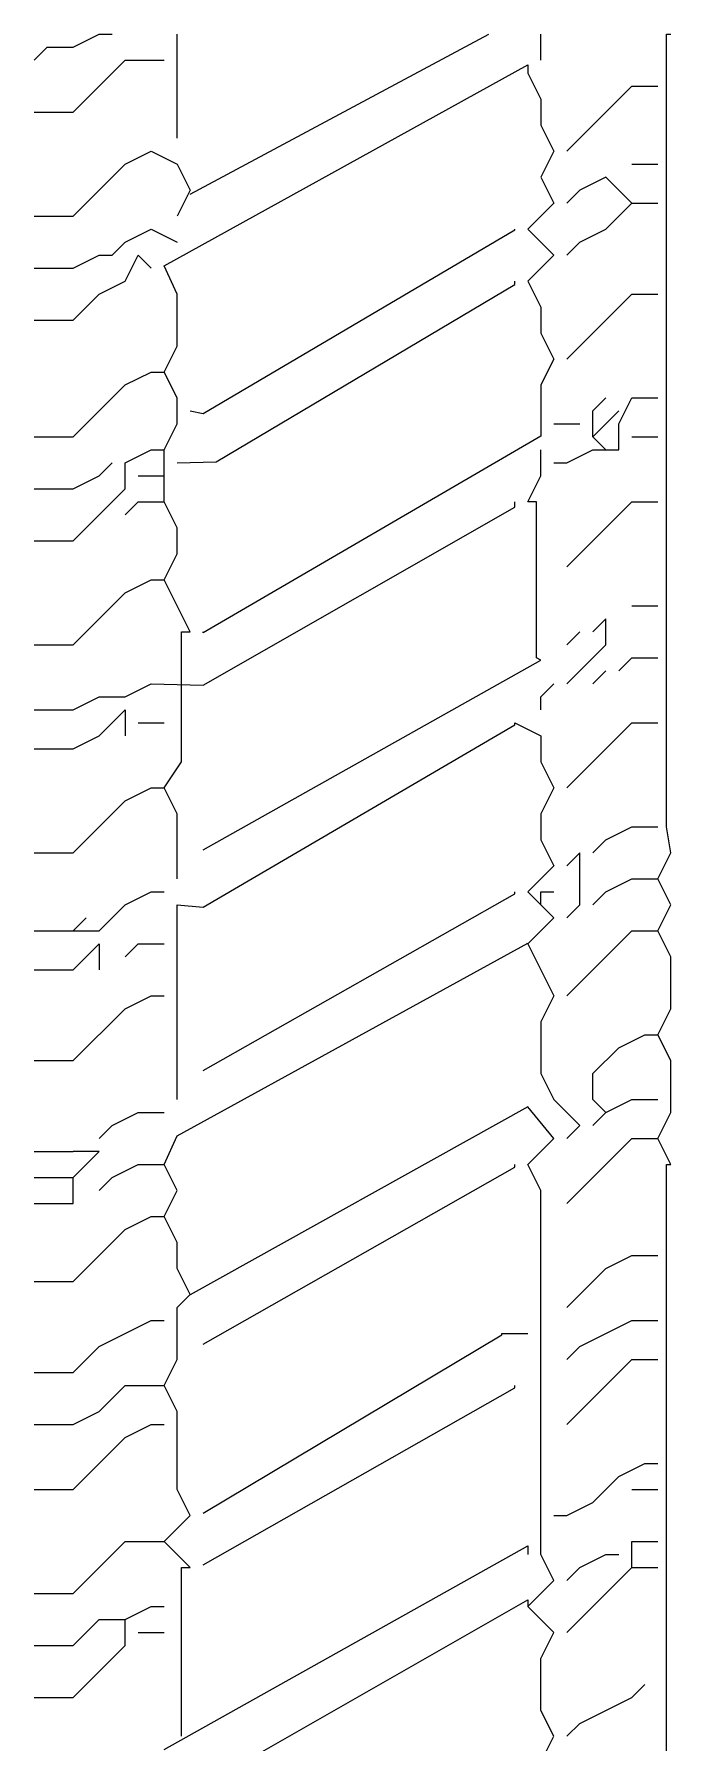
# Model space of a CAD drawing. Header units: millimetres. Extents: x -194958 to 83200, y -72620 to 64568.
# Drawn here: x 50834.64 to 50842.34, y 24666.25 to 24686.93 of the extents above; entities that cross this region are included whole.
import ezdxf

# ---------------------------------------------------------------- set-up
doc = ezdxf.new("R2010")
doc.units = ezdxf.units.MM
doc.header["$LTSCALE"] = 200
doc.layers.add('VL-TEST-DRAIN VALVE', color=7, linetype='Continuous', lineweight=20)

# ---------------------------------------------------------------- blocks, each defined once
blk = doc.blocks.new('A$Cab73a533')
at = {"color": 7}
for p, q in [((-52.04561084019952, 49.05732272777095, 0.0055527750848013), (-38.23625084018568, 49.05732272777095, 0.0055527750848013)), ((-38.23625084018568, 49.05732272777095, 0.0055527750848013), (-38.23625084018568, 49.08556272777059, 0.0055527750848013)), ((-38.23625084018568, 49.08556272777059, 0.0055527750848013), (-38.06681084027514, 49.00084272775712, 0.0055527750848013)), ((-38.06681084027514, 49.00084272775712, 0.0055527750848013), (-37.89737084018998, 49.08556272777059, 0.0055527750848013)), ((-37.89737084018998, 49.08556272777059, 0.0055527750848013), (-37.55849084019428, 49.08556272777059, 0.0055527750848013)), ((-37.55849084019428, 49.08556272777059, 0.0055527750848013), (-37.38905084028374, 49.00084272775712, 0.0055527750848013)), ((-37.38905084028374, 49.00084272775712, 0.0055527750848013), (-37.21961084019858, 49.08556272777059, 0.0055527750848013)), ((-37.21961084019858, 49.08556272777059, 0.0055527750848013), (-36.8807308403193, 49.08556272777059, 0.0055527750848013)), ((-36.8807308403193, 49.08556272777059, 0.0055527750848013), (-36.71129084017593, 49.00084272775712, 0.0055527750848013)), ((-36.71129084017593, 49.00084272775712, 0.0055527750848013), (-36.5418508403236, 49.08556272777059, 0.0055527750848013)), ((-36.5418508403236, 49.08556272777059, 0.0055527750848013), (-36.37241084018024, 49.00084272775712, 0.0055527750848013)), ((-36.37241084018024, 49.00084272775712, 0.0055527750848013), (-36.20297084015328, 49.08556272777059, 0.0055527750848013)), ((-36.20297084015328, 49.08556272777059, 0.0055527750848013), (-36.03353084018454, 49.05732272777095, 0.0055527750848013)), ((-36.03353084018454, 49.05732272777095, 0.0055527750848013), (-30.86561084032292, 49.05732272777095, 0.0055527750848013)), ((-30.86561084032292, 49.05732272777095, 0.0055527750848013), (-30.86561084032292, 49.08556272777059, 0.0055527750848013)), ((-41.70977084018523, 48.83140272775563, 0.0055527750848013), (-41.62505084020086, 48.91612272775819, 0.0055527750848013)), ((-40.86257084016688, 48.83140272775563, 0.0055527750848013), (-40.86257084016688, 49.00084272775712, 0.0055527750848013)), ((-40.69313084031455, 48.83140272775563, 0.0055527750848013), (-40.69313084031455, 49.00084272775712, 0.0055527750848013)), ((-40.35425084031885, 48.83140272775563, 0.0055527750848013), (-40.35425084031885, 49.00084272775712, 0.0055527750848013)), ((-40.26953084027627, 48.74668272777126, 0.0055527750848013), (-40.18481084017549, 48.91612272775819, 0.0055527750848013)), ((-40.18481084017549, 48.91612272775819, 0.0055527750848013), (-40.18481084017549, 49.00084272775712, 0.0055527750848013)), ((-39.50705084018409, 48.83140272775563, 0.0055527750848013), (-39.50705084018409, 49.00084272775712, 0.0055527750848013)), ((-39.25289084017277, 48.83140272775563, 0.0055527750848013), (-39.25289084017277, 49.00084272775712, 0.0055527750848013)), ((-38.8292908401927, 48.83140272775563, 0.0055527750848013), (-38.8292908401927, 49.00084272775712, 0.0055527750848013)), ((-38.06681084027514, 48.83140272775563, 0.0055527750848013), (-38.06681084027514, 49.00084272775712, 0.0055527750848013)), ((-37.81265084020561, 48.83140272775563, 0.0055527750848013), (-37.81265084020561, 49.00084272775712, 0.0055527750848013)), ((-37.47377084032632, 48.74668272777126, 0.0055527750848013), (-37.38905084028374, 48.91612272775819, 0.0055527750848013)), ((-37.38905084028374, 48.91612272775819, 0.0055527750848013), (-37.38905084028374, 49.00084272775712, 0.0055527750848013)), ((-36.71129084017593, 48.83140272775563, 0.0055527750848013), (-36.71129084017593, 49.00084272775712, 0.0055527750848013)), ((-36.37241084018024, 48.83140272775563, 0.0055527750848013), (-36.37241084018024, 49.00084272775712, 0.0055527750848013)), ((-36.03353084018454, 48.83140272775563, 0.0055527750848013), (-36.03353084018454, 49.00084272775712, 0.0055527750848013)), ((-35.35577084019314, 48.83140272775563, 0.0055527750848013), (-35.35577084019314, 49.00084272775712, 0.0055527750848013)), ((-34.93217084015487, 48.83140272775563, 0.0055527750848013), (-34.93217084015487, 49.00084272775712, 0.0055527750848013)), ((-34.59329084015917, 48.83140272775563, 0.0055527750848013), (-34.59329084015917, 49.00084272775712, 0.0055527750848013)), ((-33.91553084028419, 48.83140272775563, 0.0055527750848013), (-33.91553084028419, 49.00084272775712, 0.0055527750848013)), ((-33.49193084018771, 48.83140272775563, 0.0055527750848013), (-33.49193084018771, 49.00084272775712, 0.0055527750848013)), ((-33.23777084017638, 48.83140272775563, 0.0055527750848013), (-33.23777084017638, 49.00084272775712, 0.0055527750848013)), ((-32.56001084018499, 48.83140272775563, 0.0055527750848013), (-32.56001084018499, 49.00084272775712, 0.0055527750848013)), ((-31.96697084017796, 48.83140272775563, 0.0055527750848013), (-31.96697084017796, 49.00084272775712, 0.0055527750848013)), ((-31.71281084028305, 48.83140272775563, 0.0055527750848013), (-31.71281084028305, 49.00084272775712, 0.0055527750848013)), ((-31.2044908402022, 48.83140272775563, 0.0055527750848013), (-31.2044908402022, 49.00084272775712, 0.0055527750848013)), ((-41.87921084027039, 48.49252272777085, 0.0055527750848013), (-41.70977084018523, 48.83140272775563, 0.0055527750848013)), ((-41.28617084032157, 48.40780272777192, 0.0055527750848013), (-40.86257084016688, 48.83140272775563, 0.0055527750848013)), ((-40.86257084016688, 48.83140272775563, 0.0055527750848013), (-40.69313084031455, 48.83140272775563, 0.0055527750848013)), ((-39.93065084016416, 48.40780272777192, 0.0055527750848013), (-39.50705084018409, 48.83140272775563, 0.0055527750848013)), ((-39.42233084019972, 48.49252272777085, 0.0055527750848013), (-39.25289084017277, 48.83140272775563, 0.0055527750848013)), ((-38.91401084017707, 48.66196272777233, 0.0055527750848013), (-38.8292908401927, 48.83140272775563, 0.0055527750848013)), ((-38.49041084031342, 48.40780272777192, 0.0055527750848013), (-38.06681084027514, 48.83140272775563, 0.0055527750848013)), ((-37.89737084018998, 48.66196272777233, 0.0055527750848013), (-37.81265084020561, 48.83140272775563, 0.0055527750848013)), ((-37.134890840156, 48.40780272777192, 0.0055527750848013), (-36.71129084017593, 48.83140272775563, 0.0055527750848013)), ((-36.45713084016461, 48.66196272777233, 0.0055527750848013), (-36.37241084018024, 48.83140272775563, 0.0055527750848013)), ((-36.11825084028533, 48.66196272777233, 0.0055527750848013), (-36.03353084018454, 48.83140272775563, 0.0055527750848013)), ((-35.77937084017321, 48.40780272777192, 0.0055527750848013), (-35.35577084019314, 48.83140272775563, 0.0055527750848013)), ((-35.01689084019745, 48.74668272777126, 0.0055527750848013), (-34.93217084015487, 48.83140272775563, 0.0055527750848013)), ((-34.33913084032247, 48.40780272777192, 0.0055527750848013), (-33.91553084028419, 48.83140272775563, 0.0055527750848013)), ((-33.40721084020333, 48.74668272777126, 0.0055527750848013), (-33.23777084017638, 48.83140272775563, 0.0055527750848013)), ((-32.98361084028147, 48.40780272777192, 0.0055527750848013), (-32.56001084018499, 48.83140272775563, 0.0055527750848013)), ((-32.13641084032133, 48.66196272777233, 0.0055527750848013), (-31.96697084017796, 48.83140272775563, 0.0055527750848013)), ((-31.96697084017796, 48.83140272775563, 0.0055527750848013), (-31.79753084020922, 48.66196272777233, 0.0055527750848013)), ((-31.62809084018227, 48.40780272777192, 0.0055527750848013), (-31.2044908402022, 48.83140272775563, 0.0055527750848013)), ((-40.77785084018251, 48.66196272777233, 0.0055527750848013), (-40.77785084018251, 48.74668272777126, 0.0055527750848013)), ((-40.43897084018681, 48.57724272775886, 0.0055527750848013), (-40.26953084027627, 48.74668272777126, 0.0055527750848013)), ((-37.64321084017865, 48.57724272775886, 0.0055527750848013), (-37.47377084032632, 48.74668272777126, 0.0055527750848013)), ((-33.57665084017208, 48.57724272775886, 0.0055527750848013), (-33.57665084017208, 48.74668272777126, 0.0055527750848013)), ((-33.57665084017208, 48.74668272777126, 0.0055527750848013), (-33.40721084020333, 48.74668272777126, 0.0055527750848013)), ((-33.49193084018771, 48.57724272775886, 0.0055527750848013), (-33.32249084016075, 48.74668272777126, 0.0055527750848013)), ((-40.86257084016688, 48.49252272777085, 0.0055527750848013), (-40.77785084018251, 48.66196272777233, 0.0055527750848013)), ((-40.52369084017118, 48.40780272777192, 0.0055527750848013), (-40.43897084018681, 48.57724272775886, 0.0055527750848013)), ((-39.1681708401884, 48.40780272777192, 0.0055527750848013), (-38.91401084017707, 48.66196272777233, 0.0055527750848013)), ((-37.98209084017435, 48.57724272775886, 0.0055527750848013), (-37.89737084018998, 48.66196272777233, 0.0055527750848013)), ((-37.89737084018998, 48.66196272777233, 0.0055527750848013), (-37.81265084020561, 48.57724272775886, 0.0055527750848013)), ((-37.81265084020561, 48.57724272775886, 0.0055527750848013), (-37.64321084017865, 48.57724272775886, 0.0055527750848013)), ((-36.5418508403236, 48.57724272775886, 0.0055527750848013), (-36.45713084016461, 48.66196272777233, 0.0055527750848013)), ((-36.20297084015328, 48.57724272775886, 0.0055527750848013), (-36.11825084028533, 48.66196272777233, 0.0055527750848013)), ((-35.10161084018182, 48.40780272777192, 0.0055527750848013), (-34.84745084028691, 48.66196272777233, 0.0055527750848013)), ((-35.10161084018182, 48.57724272775886, 0.0055527750848013), (-35.01689084019745, 48.66196272777233, 0.0055527750848013)), ((-34.84745084028691, 48.66196272777233, 0.0055527750848013), (-34.67801084031817, 48.66196272777233, 0.0055527750848013)), ((-34.67801084031817, 48.66196272777233, 0.0055527750848013), (-34.76273084018612, 48.57724272775886, 0.0055527750848013)), ((-33.66137084027287, 48.40780272777192, 0.0055527750848013), (-33.57665084017208, 48.57724272775886, 0.0055527750848013)), ((-33.57665084017208, 48.66196272777233, 0.0055527750848013), (-33.49193084018771, 48.57724272775886, 0.0055527750848013)), ((-33.49193084018771, 48.57724272775886, 0.0055527750848013), (-33.32249084016075, 48.57724272775886, 0.0055527750848013)), ((-33.32249084016075, 48.57724272775886, 0.0055527750848013), (-33.23777084017638, 48.66196272777233, 0.0055527750848013)), ((-32.22113084018929, 48.49252272777085, 0.0055527750848013), (-32.13641084032133, 48.66196272777233, 0.0055527750848013)), ((-31.79753084020922, 48.66196272777233, 0.0055527750848013), (-31.88225084019359, 48.49252272777085, 0.0055527750848013)), ((-41.96393084019655, 48.40780272777192, 0.0055527750848013), (-41.87921084027039, 48.49252272777085, 0.0055527750848013)), ((-40.94729084032588, 48.40780272777192, 0.0055527750848013), (-40.86257084016688, 48.49252272777085, 0.0055527750848013)), ((-39.50705084018409, 48.40780272777192, 0.0055527750848013), (-39.42233084019972, 48.49252272777085, 0.0055527750848013)), ((-37.98209084017435, 48.49252272777085, 0.0055527750848013), (-38.06681084027514, 48.40780272777192, 0.0055527750848013)), ((-37.81265084020561, 48.323082727773, 0.0055527750848013), (-37.98209084017435, 48.49252272777085, 0.0055527750848013)), ((-36.62657084019156, 48.40780272777192, 0.0055527750848013), (-36.5418508403236, 48.49252272777085, 0.0055527750848013)), ((-36.5418508403236, 48.49252272777085, 0.0055527750848013), (-36.20297084015328, 48.49252272777085, 0.0055527750848013)), ((-36.20297084015328, 48.49252272777085, 0.0055527750848013), (-36.28769084031228, 48.40780272777192, 0.0055527750848013)), ((-34.84745084028691, 48.40780272777192, 0.0055527750848013), (-34.76273084018612, 48.49252272777085, 0.0055527750848013)), ((-33.40721084020333, 48.323082727773, 0.0055527750848013), (-33.40721084020333, 48.49252272777085, 0.0055527750848013)), ((-32.30585084017366, 48.40780272777192, 0.0055527750848013), (-32.22113084018929, 48.49252272777085, 0.0055527750848013)), ((-31.88225084019359, 48.49252272777085, 0.0055527750848013), (-31.96697084017796, 48.40780272777192, 0.0055527750848013)), ((-40.52369084017118, 48.323082727773, 0.0055527750848013), (-40.52369084017118, 48.40780272777192, 0.0055527750848013)), ((-33.66137084027287, 48.323082727773, 0.0055527750848013), (-33.66137084027287, 48.40780272777192, 0.0055527750848013)), ((-42.1333708401653, 48.23836272775588, 0.0055527750848013), (-41.96393084019655, 48.323082727773, 0.0055527750848013)), ((-41.96393084019655, 48.323082727773, 0.0055527750848013), (-41.79449084028602, 48.23836272775588, 0.0055527750848013)), ((-41.4556108401739, 48.23836272775588, 0.0055527750848013), (-41.28617084032157, 48.323082727773, 0.0055527750848013)), ((-41.28617084032157, 48.323082727773, 0.0055527750848013), (-41.11673084017821, 48.15364272777151, 0.0055527750848013)), ((-41.11673084017821, 48.15364272777151, 0.0055527750848013), (-40.94729084032588, 48.323082727773, 0.0055527750848013)), ((-40.94729084032588, 48.323082727773, 0.0055527750848013), (-40.77785084018251, 48.23836272775588, 0.0055527750848013)), ((-38.23625084018568, 48.15364272777151, 0.0055527750848013), (-38.06681084027514, 48.323082727773, 0.0055527750848013)), ((-38.06681084027514, 48.323082727773, 0.0055527750848013), (-37.85896444017999, 48.15364272777151, 0.0055527750848013)), ((-37.64321084017865, 48.23836272775588, 0.0055527750848013), (-37.81265084020561, 48.323082727773, 0.0055527750848013)), ((-37.134890840156, 48.323082727773, 0.0055527750848013), (-37.30433084018296, 48.23836272775588, 0.0055527750848013)), ((-36.79601084016031, 48.15364272777151, 0.0055527750848013), (-37.134890840156, 48.323082727773, 0.0055527750848013)), ((-36.62657084019156, 48.323082727773, 0.0055527750848013), (-36.79601084016031, 48.15364272777151, 0.0055527750848013)), ((-36.45713084016461, 48.15364272777151, 0.0055527750848013), (-36.62657084019156, 48.323082727773, 0.0055527750848013)), ((-36.28769084031228, 48.323082727773, 0.0055527750848013), (-36.45713084016461, 48.15364272777151, 0.0055527750848013)), ((-36.45713084016461, 48.23836272775588, 0.0055527750848013), (-36.45713084016461, 48.323082727773, 0.0055527750848013)), ((-36.11825084028533, 48.23836272775588, 0.0055527750848013), (-36.28769084031228, 48.323082727773, 0.0055527750848013)), ((-35.77937084017321, 48.323082727773, 0.0055527750848013), (-35.94881084031658, 48.23836272775588, 0.0055527750848013)), ((-35.60993084020447, 48.23836272775588, 0.0055527750848013), (-35.77937084017321, 48.323082727773, 0.0055527750848013)), ((-35.18633084028261, 48.23836272775588, 0.0055527750848013), (-35.10161084018182, 48.323082727773, 0.0055527750848013)), ((-32.98361084028147, 48.323082727773, 0.0055527750848013), (-33.15305084019201, 48.23836272775588, 0.0055527750848013)), ((-32.81417084019631, 48.23836272775588, 0.0055527750848013), (-32.98361084028147, 48.323082727773, 0.0055527750848013)), ((-32.30585084017366, 48.323082727773, 0.0055527750848013), (-32.47529084031703, 48.15364272777151, 0.0055527750848013)), ((-32.13641084032133, 48.15364272777151, 0.0055527750848013), (-32.30585084017366, 48.323082727773, 0.0055527750848013)), ((-31.96697084017796, 48.323082727773, 0.0055527750848013), (-32.13641084032133, 48.15364272777151, 0.0055527750848013)), ((-31.79753084020922, 48.23836272775588, 0.0055527750848013), (-31.96697084017796, 48.323082727773, 0.0055527750848013)), ((-31.62809084018227, 48.323082727773, 0.0055527750848013), (-31.79753084020922, 48.23836272775588, 0.0055527750848013)), ((-31.45865084027173, 48.23836272775588, 0.0055527750848013), (-31.62809084018227, 48.323082727773, 0.0055527750848013)), ((-42.28271675197175, 46.03564272775839, 0.0055527750848013), (-41.07452192355413, 48.15364272777151, 0.0055527750848013)), ((-42.05025327438489, 45.78148272775798, 0.0055527750848013), (-40.72079024807317, 48.15364272777151, 0.0055527750848013)), ((-41.79449084028602, 48.23836272775588, 0.0055527750848013), (-41.4556108401739, 48.23836272775588, 0.0055527750848013)), ((-41.07452192355413, 48.15364272777151, 0.0055527750848013), (-41.11673084017821, 48.15364272777151, 0.0055527750848013)), ((-40.77785084018251, 48.23836272775588, 0.0055527750848013), (-38.40569084015442, 48.23836272775588, 0.0055527750848013)), ((-40.72079024807317, 48.15364272777151, 0.0055527750848013), (-40.77785084018251, 48.15364272777151, 0.0055527750848013)), ((-39.33761084015714, 47.98420272777003, 0.0055527750848013), (-39.33761084015714, 48.15364272777151, 0.0055527750848013)), ((-37.85896444017999, 48.15364272777151, 0.0055527750848013), (-39.08447774930391, 45.95092272777038, 0.0055527750848013)), ((-38.40569084015442, 48.23836272775588, 0.0055527750848013), (-38.23625084018568, 48.15364272777151, 0.0055527750848013)), ((-38.04947880958207, 45.8662027277569, 0.0055527750848013), (-36.79225987836253, 48.15364272777151, 0.0055527750848013)), ((-37.30433084018296, 48.23836272775588, 0.0055527750848013), (-37.64321084017865, 48.23836272775588, 0.0055527750848013)), ((-36.5418508403236, 48.23836272775588, 0.0055527750848013), (-36.45713084016461, 48.23836272775588, 0.0055527750848013)), ((-36.1847524503828, 46.03564272775839, 0.0055527750848013), (-34.94688914529979, 48.23836272775588, 0.0055527750848013)), ((-35.94881084031658, 48.23836272775588, 0.0055527750848013), (-36.11825084028533, 48.23836272775588, 0.0055527750848013)), ((-35.44049084017752, 48.23836272775588, 0.0055527750848013), (-35.60993084020447, 48.23836272775588, 0.0055527750848013)), ((-35.35577084019314, 48.06892272775804, 0.0055527750848013), (-35.44049084017752, 48.23836272775588, 0.0055527750848013)), ((-35.27105084032519, 48.23836272775588, 0.0055527750848013), (-35.18633084028261, 48.23836272775588, 0.0055527750848013)), ((-34.94688914529979, 48.23836272775588, 0.0055527750848013), (-34.93217084015487, 48.21012272775624, 0.0055527750848013)), ((-34.93217084015487, 48.21012272775624, 0.0055527750848013), (-33.91553084028419, 48.21012272775624, 0.0055527750848013)), ((-33.48600392660592, 48.23836272775588, 0.0055527750848013), (-34.76865775376791, 46.03564272775839, 0.0055527750848013)), ((-33.91553084028419, 48.15364272777151, 0.0055527750848013), (-33.74609084031545, 48.23836272775588, 0.0055527750848013)), ((-33.91553084028419, 48.21012272775624, 0.0055527750848013), (-33.91553084028419, 48.15364272777151, 0.0055527750848013)), ((-33.74609084031545, 48.23836272775588, 0.0055527750848013), (-33.57665084017208, 48.23836272775588, 0.0055527750848013)), ((-33.15305084019201, 48.23836272775588, 0.0055527750848013), (-33.48600392660592, 48.23836272775588, 0.0055527750848013)), ((-32.64473084028577, 48.23836272775588, 0.0055527750848013), (-32.81417084019631, 48.23836272775588, 0.0055527750848013)), ((-32.47529084031703, 48.15364272777151, 0.0055527750848013), (-32.64473084028577, 48.23836272775588, 0.0055527750848013)), ((-32.37597176874988, 45.78148272775798, 0.0055527750848013), (-31.06651826878078, 48.15364272777151, 0.0055527750848013)), ((-31.28921084018657, 48.23836272775588, 0.0055527750848013), (-31.45865084027173, 48.23836272775588, 0.0055527750848013)), ((-31.11977084015962, 48.15364272777151, 0.0055527750848013), (-31.28921084018657, 48.23836272775588, 0.0055527750848013)), ((-31.06651826878078, 48.15364272777151, 0.0055527750848013), (-31.11977084015962, 48.15364272777151, 0.0055527750848013)), ((-31.03505084017524, 48.23836272775588, 0.0055527750848013), (-30.86561084032292, 48.23836272775588, 0.0055527750848013)), ((-40.84664602816338, 46.03564272775839, 0.0055527750848013), (-39.69241565215634, 48.06892272775804, 0.0055527750848013)), ((-39.69241565215634, 48.06892272775804, 0.0055527750848013), (-39.67649084032746, 48.06892272775804, 0.0055527750848013)), ((-39.40640602819622, 46.03564272775839, 0.0055527750848013), (-38.2521756523056, 48.06892272775804, 0.0055527750848013)), ((-38.2521756523056, 48.06892272775804, 0.0055527750848013), (-38.23625084018568, 48.06892272775804, 0.0055527750848013)), ((-37.62281917768996, 46.03564272775839, 0.0055527750848013), (-36.46995446301298, 48.06892272775804, 0.0055527750848013)), ((-36.5577358402079, 46.03564272775839, 0.0055527750848013), (-35.36863012588583, 48.06892272775804, 0.0055527750848013)), ((-36.46995446301298, 48.06892272775804, 0.0055527750848013), (-36.45713084016461, 48.06892272775804, 0.0055527750848013)), ((-35.36863012588583, 48.06892272775804, 0.0055527750848013), (-35.35577084019314, 48.06892272775804, 0.0055527750848013)), ((-35.11098696669796, 46.03564272775839, 0.0055527750848013), (-33.94968672958203, 48.06892272775804, 0.0055527750848013)), ((-33.94968672958203, 48.06892272775804, 0.0055527750848013), (-33.91553084028419, 48.06892272775804, 0.0055527750848013)), ((-33.65464074676856, 46.12036272777186, 0.0055527750848013), (-32.49825233558659, 48.06892272775804, 0.0055527750848013)), ((-33.3383929762058, 46.03564272775839, 0.0055527750848013), (-32.14079763629707, 48.06892272775804, 0.0055527750848013)), ((-32.49825233558659, 48.06892272775804, 0.0055527750848013), (-32.47529084031703, 48.06892272775804, 0.0055527750848013)), ((-32.14079763629707, 48.06892272775804, 0.0055527750848013), (-32.13641084032133, 48.06892272775804, 0.0055527750848013)), ((-40.50870905618649, 46.03564272775839, 0.0055527750848013), (-39.34536689659581, 47.98420272777003, 0.0055527750848013)), ((-39.34536689659581, 47.98420272777003, 0.0055527750848013), (-39.33761084015714, 47.98420272777003, 0.0055527750848013)), ((-31.90819756878773, 45.95092272777038, 0.0055527750848013), (-30.86610225558979, 47.89948272775655, 0.0055527750848013)), ((-36.5418508403236, 45.8662027277569, 0.0055527750848013), (-36.5577358402079, 46.03564272775839, 0.0055527750848013)), ((-35.10161084018182, 45.69676272775541, 0.0055527750848013), (-35.11098696669796, 46.03564272775839, 0.0055527750848013)), ((-34.76865775376791, 46.03564272775839, 0.0055527750848013), (-34.76273084018612, 46.03564272775839, 0.0055527750848013)), ((-33.66137084027287, 45.8662027277569, 0.0055527750848013), (-33.65464074676856, 46.12036272777186, 0.0055527750848013)), ((-33.32249084016075, 45.95092272777038, 0.0055527750848013), (-33.3383929762058, 46.03564272775839, 0.0055527750848013)), ((-40.86257084016688, 45.89444272777109, 0.0055527750848013), (-40.86257084016688, 45.95092272777038, 0.0055527750848013)), ((-40.86257084016688, 45.95092272777038, 0.0055527750848013), (-40.69313084031455, 45.78148272775798, 0.0055527750848013)), ((-40.69313084031455, 45.78148272775798, 0.0055527750848013), (-40.52369084017118, 45.95092272777038, 0.0055527750848013)), ((-40.52369084017118, 45.95092272777038, 0.0055527750848013), (-40.35425084031885, 45.8662027277569, 0.0055527750848013)), ((-39.1681708401884, 45.8662027277569, 0.0055527750848013), (-39.08345084032044, 45.95092272777038, 0.0055527750848013)), ((-39.08345084032044, 45.95092272777038, 0.0055527750848013), (-38.91401084017707, 45.8662027277569, 0.0055527750848013)), ((-34.76273084018612, 45.89444272777109, 0.0055527750848013), (-34.76273084018612, 45.95092272777038, 0.0055527750848013)), ((-34.76273084018612, 45.95092272777038, 0.0055527750848013), (-34.42385084019043, 45.78148272775798, 0.0055527750848013)), ((-31.88225084019359, 45.95092272777038, 0.0055527750848013), (-32.05169084016234, 45.8662027277569, 0.0055527750848013)), ((-31.71281084028305, 45.8662027277569, 0.0055527750848013), (-31.88225084019359, 45.95092272777038, 0.0055527750848013)), ((-41.96393084019655, 45.89444272777109, 0.0055527750848013), (-40.86257084016688, 45.89444272777109, 0.0055527750848013)), ((-40.35425084031885, 45.8662027277569, 0.0055527750848013), (-39.84593084017979, 45.8662027277569, 0.0055527750848013)), ((-39.84593084017979, 45.8662027277569, 0.0055527750848013), (-39.67649084032746, 45.78148272775798, 0.0055527750848013)), ((-39.67649084032746, 45.78148272775798, 0.0055527750848013), (-39.50705084018409, 45.8662027277569, 0.0055527750848013)), ((-39.50705084018409, 45.8662027277569, 0.0055527750848013), (-39.1681708401884, 45.8662027277569, 0.0055527750848013)), ((-38.91401084017707, 45.8662027277569, 0.0055527750848013), (-38.74457084032474, 45.8662027277569, 0.0055527750848013)), ((-38.74457084032474, 45.8662027277569, 0.0055527750848013), (-38.57513084018137, 45.78148272775798, 0.0055527750848013)), ((-38.57513084018137, 45.78148272775798, 0.0055527750848013), (-38.40569084015442, 45.8662027277569, 0.0055527750848013)), ((-38.40569084015442, 45.8662027277569, 0.0055527750848013), (-38.23625084018568, 45.78148272775798, 0.0055527750848013)), ((-38.23625084018568, 45.78148272775798, 0.0055527750848013), (-38.04947880958207, 45.8662027277569, 0.0055527750848013)), ((-37.81265084020561, 45.8662027277569, 0.0055527750848013), (-36.5418508403236, 45.8662027277569, 0.0055527750848013)), ((-36.37241084018024, 45.8662027277569, 0.0055527750848013), (-35.94881084031658, 45.8662027277569, 0.0055527750848013)), ((-35.94881084031658, 45.8662027277569, 0.0055527750848013), (-35.77937084017321, 45.78148272775798, 0.0055527750848013)), ((-35.77937084017321, 45.78148272775798, 0.0055527750848013), (-35.60993084020447, 45.89444272777109, 0.0055527750848013)), ((-35.60993084020447, 45.89444272777109, 0.0055527750848013), (-34.76273084018612, 45.89444272777109, 0.0055527750848013)), ((-34.42385084019043, 45.78148272775798, 0.0055527750848013), (-34.25441084016347, 45.8662027277569, 0.0055527750848013)), ((-34.25441084016347, 45.8662027277569, 0.0055527750848013), (-34.08497084031114, 45.8662027277569, 0.0055527750848013)), ((-34.08497084031114, 45.8662027277569, 0.0055527750848013), (-33.91553084028419, 45.78148272775798, 0.0055527750848013)), ((-33.57665084017208, 45.78148272775798, 0.0055527750848013), (-33.40721084020333, 45.8662027277569, 0.0055527750848013)), ((-33.40721084020333, 45.8662027277569, 0.0055527750848013), (-33.23777084017638, 45.8662027277569, 0.0055527750848013)), ((-33.23777084017638, 45.8662027277569, 0.0055527750848013), (-33.06833084032405, 45.78148272775798, 0.0055527750848013)), ((-33.06833084032405, 45.78148272775798, 0.0055527750848013), (-32.89889084018068, 45.8662027277569, 0.0055527750848013)), ((-32.89889084018068, 45.8662027277569, 0.0055527750848013), (-32.56001084018499, 45.8662027277569, 0.0055527750848013)), ((-32.56001084018499, 45.8662027277569, 0.0055527750848013), (-32.37597176874988, 45.78148272775798, 0.0055527750848013)), ((-32.13641084032133, 45.69676272775541, 0.0055527750848013), (-32.22113084018929, 45.8662027277569, 0.0055527750848013)), ((-31.62809084018227, 45.69676272775541, 0.0055527750848013), (-31.71281084028305, 45.8662027277569, 0.0055527750848013)), ((-31.54337084031431, 45.8662027277569, 0.0055527750848013), (-30.86561084032292, 45.8662027277569, 0.0055527750848013)), ((-41.28617084032157, 45.61204272777104, 0.0055527750848013), (-41.28617084032157, 45.78148272775798, 0.0055527750848013)), ((-41.20145084016258, 45.52732272777212, 0.0055527750848013), (-41.11673084017821, 45.69676272775541, 0.0055527750848013)), ((-41.11673084017821, 45.69676272775541, 0.0055527750848013), (-41.11673084017821, 45.78148272775798, 0.0055527750848013)), ((-40.69313084031455, 45.52732272777212, 0.0055527750848013), (-40.69313084031455, 45.78148272775798, 0.0055527750848013)), ((-40.01537084020674, 45.52732272777212, 0.0055527750848013), (-39.93065084016416, 45.69676272775541, 0.0055527750848013)), ((-39.93065084016416, 45.69676272775541, 0.0055527750848013), (-39.93065084016416, 45.78148272775798, 0.0055527750848013)), ((-39.67649084032746, 45.52732272777212, 0.0055527750848013), (-39.67649084032746, 45.78148272775798, 0.0055527750848013)), ((-39.42233084019972, 45.35788272777063, 0.0055527750848013), (-39.25289084017277, 45.69676272775541, 0.0055527750848013)), ((-39.25289084017277, 45.69676272775541, 0.0055527750848013), (-39.25289084017277, 45.78148272775798, 0.0055527750848013)), ((-38.65985084016575, 45.52732272777212, 0.0055527750848013), (-38.57513084018137, 45.69676272775541, 0.0055527750848013)), ((-38.57513084018137, 45.69676272775541, 0.0055527750848013), (-38.57513084018137, 45.78148272775798, 0.0055527750848013)), ((-38.23625084018568, 45.61204272777104, 0.0055527750848013), (-38.23625084018568, 45.78148272775798, 0.0055527750848013)), ((-37.89737084018998, 45.61204272777104, 0.0055527750848013), (-37.89737084018998, 45.78148272775798, 0.0055527750848013)), ((-37.21961084019858, 45.52732272777212, 0.0055527750848013), (-37.134890840156, 45.69676272775541, 0.0055527750848013)), ((-37.134890840156, 45.69676272775541, 0.0055527750848013), (-37.134890840156, 45.78148272775798, 0.0055527750848013)), ((-36.79601084016031, 45.61204272777104, 0.0055527750848013), (-36.79601084016031, 45.78148272775798, 0.0055527750848013)), ((-36.5418508403236, 45.52732272777212, 0.0055527750848013), (-36.45713084016461, 45.69676272775541, 0.0055527750848013)), ((-36.45713084016461, 45.69676272775541, 0.0055527750848013), (-36.45713084016461, 45.78148272775798, 0.0055527750848013)), ((-35.864090840274, 45.52732272777212, 0.0055527750848013), (-35.77937084017321, 45.69676272775541, 0.0055527750848013)), ((-35.77937084017321, 45.69676272775541, 0.0055527750848013), (-35.77937084017321, 45.78148272775798, 0.0055527750848013)), ((-35.35577084019314, 45.61204272777104, 0.0055527750848013), (-35.35577084019314, 45.78148272775798, 0.0055527750848013)), ((-35.18633084028261, 45.52732272777212, 0.0055527750848013), (-35.10161084018182, 45.69676272775541, 0.0055527750848013)), ((-34.5085708401748, 45.52732272777212, 0.0055527750848013), (-34.42385084019043, 45.69676272775541, 0.0055527750848013)), ((-34.42385084019043, 45.69676272775541, 0.0055527750848013), (-34.42385084019043, 45.78148272775798, 0.0055527750848013)), ((-33.91553084028419, 45.78148272775798, 0.0055527750848013), (-33.57665084017208, 45.78148272775798, 0.0055527750848013)), ((-33.91553084028419, 45.61204272777104, 0.0055527750848013), (-33.91553084028419, 45.78148272775798, 0.0055527750848013)), ((-33.74609084031545, 45.61204272777104, 0.0055527750848013), (-33.74609084031545, 45.78148272775798, 0.0055527750848013)), ((-33.66137084027287, 45.52732272777212, 0.0055527750848013), (-33.57665084017208, 45.69676272775541, 0.0055527750848013)), ((-33.57665084017208, 45.69676272775541, 0.0055527750848013), (-33.57665084017208, 45.78148272775798, 0.0055527750848013)), ((-33.15305084019201, 45.52732272777212, 0.0055527750848013), (-33.06833084032405, 45.69676272775541, 0.0055527750848013)), ((-33.06833084032405, 45.69676272775541, 0.0055527750848013), (-33.06833084032405, 45.78148272775798, 0.0055527750848013)), ((-32.30585084017366, 45.61204272777104, 0.0055527750848013), (-32.39057084015803, 45.69676272775541, 0.0055527750848013)), ((-32.22113084018929, 45.52732272777212, 0.0055527750848013), (-32.13641084032133, 45.69676272775541, 0.0055527750848013)), ((-31.71281084028305, 45.52732272777212, 0.0055527750848013), (-31.62809084018227, 45.69676272775541, 0.0055527750848013)), ((-31.03505084017524, 45.52732272777212, 0.0055527750848013), (-31.03505084017524, 45.78148272775798, 0.0055527750848013)), ((-38.32097084028646, 45.44260272775864, 0.0055527750848013), (-38.23625084018568, 45.61204272777104, 0.0055527750848013)), ((-37.98209084017435, 45.44260272775864, 0.0055527750848013), (-37.89737084018998, 45.61204272777104, 0.0055527750848013)), ((-36.8807308403193, 45.52732272777212, 0.0055527750848013), (-36.79601084016031, 45.61204272777104, 0.0055527750848013)), ((-34.00025084021036, 45.52732272777212, 0.0055527750848013), (-33.91553084028419, 45.61204272777104, 0.0055527750848013)), ((-32.47529084031703, 45.52732272777212, 0.0055527750848013), (-32.30585084017366, 45.61204272777104, 0.0055527750848013)), ((-41.70977084018523, 45.18844272775823, 0.0055527750848013), (-41.37089084018953, 45.52732272777212, 0.0055527750848013)), ((-41.37089084018953, 45.52732272777212, 0.0055527750848013), (-41.20145084016258, 45.52732272777212, 0.0055527750848013)), ((-41.20145084016258, 45.35788272777063, 0.0055527750848013), (-41.20145084016258, 45.52732272777212, 0.0055527750848013)), ((-41.03201084019383, 45.18844272775823, 0.0055527750848013), (-40.69313084031455, 45.52732272777212, 0.0055527750848013)), ((-40.35425084031885, 45.18844272775823, 0.0055527750848013), (-40.01537084020674, 45.52732272777212, 0.0055527750848013)), ((-39.84593084017979, 45.35788272777063, 0.0055527750848013), (-39.67649084032746, 45.52732272777212, 0.0055527750848013)), ((-38.99873084016144, 45.18844272775823, 0.0055527750848013), (-38.65985084016575, 45.52732272777212, 0.0055527750848013)), ((-37.55849084019428, 45.18844272775823, 0.0055527750848013), (-37.21961084019858, 45.52732272777212, 0.0055527750848013)), ((-36.71129084017593, 45.35788272777063, 0.0055527750848013), (-36.5418508403236, 45.52732272777212, 0.0055527750848013)), ((-36.20297084015328, 45.18844272775823, 0.0055527750848013), (-35.864090840274, 45.52732272777212, 0.0055527750848013)), ((-35.44049084017752, 45.35788272777063, 0.0055527750848013), (-35.27105084032519, 45.52732272777212, 0.0055527750848013)), ((-35.27105084032519, 45.52732272777212, 0.0055527750848013), (-35.44049084017752, 45.52732272777212, 0.0055527750848013)), ((-35.18633084028261, 45.35788272777063, 0.0055527750848013), (-35.18633084028261, 45.52732272777212, 0.0055527750848013)), ((-34.84745084028691, 45.18844272775823, 0.0055527750848013), (-34.5085708401748, 45.52732272777212, 0.0055527750848013)), ((-34.1696908401791, 45.18844272775823, 0.0055527750848013), (-33.8308108401834, 45.52732272777212, 0.0055527750848013)), ((-33.8308108401834, 45.52732272777212, 0.0055527750848013), (-33.66137084027287, 45.52732272777212, 0.0055527750848013)), ((-33.49193084018771, 45.18844272775823, 0.0055527750848013), (-33.15305084019201, 45.52732272777212, 0.0055527750848013)), ((-32.56001084018499, 45.35788272777063, 0.0055527750848013), (-32.47529084031703, 45.52732272777212, 0.0055527750848013)), ((-32.30585084017366, 45.44260272775864, 0.0055527750848013), (-32.22113084018929, 45.52732272777212, 0.0055527750848013)), ((-32.05169084016234, 45.18844272775823, 0.0055527750848013), (-31.71281084028305, 45.52732272777212, 0.0055527750848013)), ((-31.37393084017094, 45.18844272775823, 0.0055527750848013), (-31.03505084017524, 45.52732272777212, 0.0055527750848013)), ((-41.37089084018953, 45.18844272775823, 0.0055527750848013), (-41.20145084016258, 45.35788272777063, 0.0055527750848013)), ((-39.93065084016416, 45.18844272775823, 0.0055527750848013), (-39.84593084017979, 45.35788272777063, 0.0055527750848013)), ((-39.59177084028488, 45.18844272775823, 0.0055527750848013), (-39.42233084019972, 45.35788272777063, 0.0055527750848013)), ((-38.40569084015442, 45.35788272777063, 0.0055527750848013), (-38.32097084028646, 45.44260272775864, 0.0055527750848013)), ((-38.32097084028646, 45.18844272775823, 0.0055527750848013), (-38.15153084031772, 45.35788272777063, 0.0055527750848013)), ((-38.15153084031772, 45.35788272777063, 0.0055527750848013), (-38.15153084031772, 45.18844272775823, 0.0055527750848013)), ((-38.06681084027514, 45.35788272777063, 0.0055527750848013), (-37.98209084017435, 45.44260272775864, 0.0055527750848013)), ((-36.96545084018726, 45.18844272775823, 0.0055527750848013), (-36.79601084016031, 45.35788272777063, 0.0055527750848013)), ((-36.79601084016031, 45.35788272777063, 0.0055527750848013), (-36.96545084018726, 45.35788272777063, 0.0055527750848013)), ((-36.71129084017593, 45.18844272775823, 0.0055527750848013), (-36.71129084017593, 45.35788272777063, 0.0055527750848013)), ((-35.52521084016189, 45.18844272775823, 0.0055527750848013), (-35.44049084017752, 45.35788272777063, 0.0055527750848013)), ((-35.27105084032519, 45.18844272775823, 0.0055527750848013), (-35.18633084028261, 45.35788272777063, 0.0055527750848013)), ((-33.8308108401834, 45.18844272775823, 0.0055527750848013), (-33.74609084031545, 45.35788272777063, 0.0055527750848013)), ((-33.74609084031545, 45.35788272777063, 0.0055527750848013), (-33.66137084027287, 45.44260272775864, 0.0055527750848013)), ((-32.72945084015373, 45.18844272775823, 0.0055527750848013), (-32.56001084018499, 45.35788272777063, 0.0055527750848013)), ((-32.39057084015803, 45.18844272775823, 0.0055527750848013), (-32.30585084017366, 45.35788272777063, 0.0055527750848013)), ((-32.30585084017366, 45.35788272777063, 0.0055527750848013), (-32.30585084017366, 45.44260272775864, 0.0055527750848013)), ((-30.95033084019087, 45.18844272775823, 0.0055527750848013), (-30.86561084032292, 45.35788272777063, 0.0055527750848013)), ((-30.86561084032292, 45.35788272777063, 0.0055527750848013), (-30.86561084032292, 45.44260272775864, 0.0055527750848013)), ((-36.62657084019156, 45.27316272777171, 0.0055527750848013), (-36.71129084017593, 45.18844272775823, 0.0055527750848013)), ((-41.70977084018523, 44.93428272775782, 0.0055527750848013), (-41.70977084018523, 45.18844272775823, 0.0055527750848013)), ((-41.37089084018953, 44.93428272775782, 0.0055527750848013), (-41.37089084018953, 45.18844272775823, 0.0055527750848013)), ((-41.03201084019383, 44.93428272775782, 0.0055527750848013), (-41.03201084019383, 45.18844272775823, 0.0055527750848013)), ((-40.35425084031885, 44.93428272775782, 0.0055527750848013), (-40.35425084031885, 45.18844272775823, 0.0055527750848013)), ((-39.93065084016416, 44.93428272775782, 0.0055527750848013), (-39.93065084016416, 45.18844272775823, 0.0055527750848013)), ((-39.59177084028488, 44.93428272775782, 0.0055527750848013), (-39.59177084028488, 45.18844272775823, 0.0055527750848013)), ((-38.99873084016144, 44.93428272775782, 0.0055527750848013), (-38.99873084016144, 45.18844272775823, 0.0055527750848013)), ((-38.49041084031342, 44.93428272775782, 0.0055527750848013), (-38.49041084031342, 45.18844272775823, 0.0055527750848013)), ((-38.49041084031342, 45.18844272775823, 0.0055527750848013), (-38.32097084028646, 45.18844272775823, 0.0055527750848013)), ((-38.32097084028646, 44.93428272775782, 0.0055527750848013), (-38.32097084028646, 45.18844272775823, 0.0055527750848013)), ((-38.15153084031772, 44.93428272775782, 0.0055527750848013), (-38.15153084031772, 45.18844272775823, 0.0055527750848013)), ((-37.55849084019428, 44.93428272775782, 0.0055527750848013), (-37.55849084019428, 45.18844272775823, 0.0055527750848013)), ((-36.96545084018726, 44.93428272775782, 0.0055527750848013), (-36.96545084018726, 45.18844272775823, 0.0055527750848013)), ((-36.71129084017593, 44.93428272775782, 0.0055527750848013), (-36.71129084017593, 45.18844272775823, 0.0055527750848013)), ((-36.20297084015328, 44.93428272775782, 0.0055527750848013), (-36.20297084015328, 45.18844272775823, 0.0055527750848013)), ((-35.52521084016189, 44.93428272775782, 0.0055527750848013), (-35.52521084016189, 45.18844272775823, 0.0055527750848013)), ((-35.27105084032519, 44.93428272775782, 0.0055527750848013), (-35.27105084032519, 45.18844272775823, 0.0055527750848013)), ((-34.84745084028691, 44.93428272775782, 0.0055527750848013), (-34.84745084028691, 45.18844272775823, 0.0055527750848013)), ((-34.1696908401791, 44.93428272775782, 0.0055527750848013), (-34.1696908401791, 45.18844272775823, 0.0055527750848013)), ((-33.8308108401834, 44.93428272775782, 0.0055527750848013), (-33.8308108401834, 45.18844272775823, 0.0055527750848013)), ((-33.49193084018771, 44.93428272775782, 0.0055527750848013), (-33.49193084018771, 45.18844272775823, 0.0055527750848013)), ((-32.72945084015373, 44.93428272775782, 0.0055527750848013), (-32.72945084015373, 45.18844272775823, 0.0055527750848013)), ((-32.39057084015803, 44.93428272775782, 0.0055527750848013), (-32.39057084015803, 45.18844272775823, 0.0055527750848013)), ((-32.05169084016234, 44.93428272775782, 0.0055527750848013), (-32.05169084016234, 45.18844272775823, 0.0055527750848013)), ((-31.37393084017094, 44.93428272775782, 0.0055527750848013), (-31.37393084017094, 45.18844272775823, 0.0055527750848013)), ((-30.95033084019087, 45.01900272777129, 0.0055527750848013), (-30.95033084019087, 45.18844272775823, 0.0055527750848013)), ((-31.03505084017524, 44.93428272775782, 0.0055527750848013), (-30.95033084019087, 45.01900272777129, 0.0055527750848013))]:
    blk.add_line(p, q, dxfattribs=at)

msp = doc.modelspace()

# ---------------------------------------------------------------- block references
at = {"layer": 'VL-TEST-DRAIN VALVE', "xscale": -1.856606119983391, "yscale": 1.856606119983391, "zscale": 1.856606119983391, "rotation": 269.9999999999999}
msp.add_blockref('A$Cab73a533', (50751.21225693911, 24744.23870921914), dxfattribs=at)

doc.saveas('drawing.dxf')
